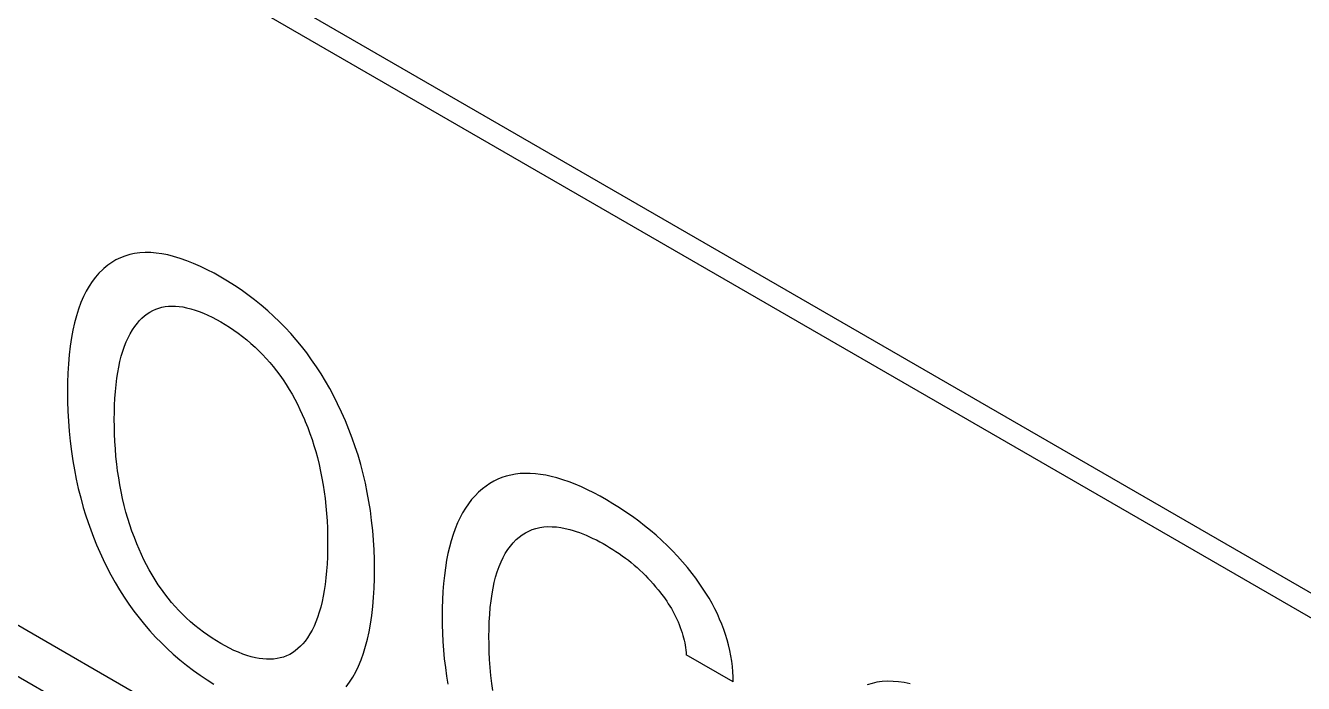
# Model space of a CAD drawing. Extents: x 0 to 420, y 0 to 297.
# Drawn here: x 170.54 to 178.99, y 144.27 to 148.62 of the extents above; entities that cross this region are included whole.
import ezdxf

# ---------------------------------------------------------------- set-up
doc = ezdxf.new("R2010")
doc.units = 0
doc.header["$LTSCALE"] = 23.1
doc.layers.add('40000_ISO', color=7, linetype='CONTINUOUS')

msp = doc.modelspace()

# ---------------------------------------------------------------- linework, layer by layer
at = {"layer": '40000_ISO', "color": 7, "linetype": 'CONTINUOUS'}
for p, q in [((192.4672, 137.1146), (169.274, 150.5049)), ((169.1326, 150.4232), (192.4672, 136.9513)), ((164.8545, 147.9124), (213.9987, 119.5397)), ((165.0612, 147.4549), (214.2058, 119.0819)), ((171.2294, 147.1062), (171.1978, 147.0967)), ((171.262, 147.1132), (171.2294, 147.1062)), ((171.2963, 147.1178), (171.262, 147.1132)), ((171.3317, 147.1197), (171.2963, 147.1178)), ((171.3679, 147.1192), (171.3317, 147.1197)), ((171.4049, 147.1163), (171.3679, 147.1192)), ((171.4427, 147.1111), (171.4049, 147.1163)), ((171.4809, 147.1037), (171.4427, 147.1111)), ((171.0838, 147.0354), (171.0585, 147.0147)), ((171.1104, 147.0541), (171.0838, 147.0354)), ((171.1383, 147.0705), (171.1104, 147.0541)), ((171.1675, 147.0848), (171.1383, 147.0705)), ((171.1978, 147.0967), (171.1675, 147.0848)), ((171.5197, 147.0941), (171.4809, 147.1037)), ((171.5634, 147.081), (171.5197, 147.0941)), ((171.6075, 147.0655), (171.5634, 147.081)), ((171.6519, 147.0478), (171.6075, 147.0655)), ((171.6966, 147.028), (171.6519, 147.0478)), ((171.7415, 147.0062), (171.6966, 147.028)), ((171.0029, 146.9562), (170.9811, 146.9273)), ((171.0263, 146.9832), (171.0029, 146.9562)), ((171.0511, 147.008), (171.0263, 146.9832)), ((171.0585, 147.0147), (171.0511, 147.008)), ((171.7865, 146.9826), (171.7415, 147.0062)), ((171.8315, 146.9573), (171.7865, 146.9826)), ((171.8763, 146.9306), (171.8315, 146.9573)), ((170.9421, 146.8638), (170.9249, 146.8295)), ((170.9609, 146.8965), (170.9421, 146.8638)), ((170.9811, 146.9273), (170.9609, 146.8965)), ((171.9211, 146.9024), (171.8763, 146.9306)), ((171.9657, 146.8725), (171.9211, 146.9024)), ((172.0102, 146.8408), (171.9657, 146.8725)), ((170.9071, 146.7885), (170.8912, 146.7455)), ((170.9249, 146.8295), (170.9071, 146.7885)), ((172.0544, 146.8074), (172.0102, 146.8408)), ((172.0982, 146.7721), (172.0544, 146.8074)), ((172.1417, 146.7348), (172.0982, 146.7721)), ((170.8771, 146.7008), (170.8647, 146.6546)), ((170.8912, 146.7455), (170.8771, 146.7008)), ((171.2947, 146.6705), (171.3104, 146.6862)), ((171.3104, 146.6862), (171.3268, 146.7008)), ((171.3268, 146.7008), (171.3442, 146.714)), ((171.3442, 146.714), (171.3623, 146.726)), ((171.3623, 146.726), (171.3813, 146.7364)), ((171.3813, 146.7364), (171.4011, 146.7454)), ((171.4011, 146.7454), (171.4217, 146.7528)), ((171.4217, 146.7528), (171.4426, 146.7584)), ((171.4426, 146.7584), (171.4642, 146.7624)), ((171.4642, 146.7624), (171.4865, 146.7649)), ((171.4865, 146.7649), (171.5094, 146.7659)), ((171.5094, 146.7659), (171.5328, 146.7654)), ((171.5328, 146.7654), (171.5567, 146.7634)), ((171.5567, 146.7634), (171.581, 146.76)), ((171.581, 146.76), (171.6056, 146.7552)), ((171.6056, 146.7552), (171.6331, 146.7484)), ((171.6331, 146.7484), (171.6609, 146.7399)), ((171.6609, 146.7399), (171.6889, 146.73)), ((171.6889, 146.73), (171.7172, 146.7186)), ((171.7172, 146.7186), (171.7456, 146.706)), ((171.7456, 146.706), (171.7742, 146.6921)), ((171.7742, 146.6921), (171.8028, 146.6771)), ((172.1804, 146.6996), (172.1417, 146.7348)), ((172.2186, 146.6627), (172.1804, 146.6996)), ((170.8539, 146.6069), (170.8447, 146.5579)), ((170.8647, 146.6546), (170.8539, 146.6069)), ((171.2324, 146.5831), (171.247, 146.608)), ((171.247, 146.608), (171.2628, 146.6315)), ((171.2628, 146.6315), (171.2799, 146.6536)), ((171.2799, 146.6536), (171.2947, 146.6705)), ((171.8028, 146.6771), (171.8315, 146.661)), ((171.8315, 146.661), (171.8603, 146.6439)), ((171.8603, 146.6439), (171.8891, 146.6258)), ((171.8891, 146.6258), (171.9177, 146.6066)), ((171.9177, 146.6066), (171.9463, 146.5864)), ((172.2563, 146.6243), (172.2186, 146.6627)), ((172.2932, 146.5844), (172.2563, 146.6243)), ((170.8447, 146.5579), (170.8361, 146.5011)), ((171.1952, 146.501), (171.2065, 146.5295)), ((171.2065, 146.5295), (171.2189, 146.5569)), ((171.2189, 146.5569), (171.2324, 146.5831)), ((171.9463, 146.5864), (171.9746, 146.5651)), ((171.9746, 146.5651), (172.0028, 146.5425)), ((172.0028, 146.5425), (172.0307, 146.5188)), ((172.0307, 146.5188), (172.0583, 146.4938)), ((172.3294, 146.5431), (172.2932, 146.5844)), ((172.3646, 146.5003), (172.3294, 146.5431)), ((170.8294, 146.443), (170.8243, 146.3837)), ((170.8361, 146.5011), (170.8294, 146.443)), ((171.1648, 146.3993), (171.1738, 146.4343)), ((171.1738, 146.4343), (171.1839, 146.4682)), ((171.1839, 146.4682), (171.1952, 146.501)), ((172.0583, 146.4938), (172.083, 146.4702)), ((172.083, 146.4702), (172.1074, 146.4455)), ((172.1074, 146.4455), (172.1313, 146.4199)), ((172.3988, 146.4561), (172.3646, 146.5003)), ((172.4316, 146.4111), (172.3988, 146.4561)), ((170.8243, 146.3837), (170.8207, 146.3234)), ((171.1502, 146.3266), (171.157, 146.3634)), ((171.157, 146.3634), (171.1648, 146.3993)), ((172.1313, 146.4199), (172.1548, 146.3933)), ((172.1548, 146.3933), (172.1777, 146.3659)), ((172.1777, 146.3659), (172.2001, 146.3376)), ((172.4631, 146.365), (172.4316, 146.4111)), ((172.4936, 146.3178), (172.4631, 146.365)), ((170.8187, 146.2621), (170.818, 146.1999)), ((170.8207, 146.3234), (170.8187, 146.2621)), ((171.139, 146.2455), (171.1444, 146.289)), ((171.1444, 146.289), (171.1502, 146.3266)), ((172.2001, 146.3376), (172.2218, 146.3085)), ((172.2218, 146.3085), (172.2428, 146.2787)), ((172.2428, 146.2787), (172.2634, 146.2476)), ((172.5228, 146.2697), (172.4936, 146.3178)), ((172.5508, 146.2208), (172.5228, 146.2697)), ((170.818, 146.1999), (170.8186, 146.136)), ((171.1315, 146.1562), (171.1347, 146.2012)), ((171.1347, 146.2012), (171.139, 146.2455)), ((172.2634, 146.2476), (172.2832, 146.2157)), ((172.2832, 146.2157), (172.3022, 146.1834)), ((172.3022, 146.1834), (172.3204, 146.1505)), ((172.5775, 146.1713), (172.5508, 146.2208)), ((170.8186, 146.136), (170.8206, 146.0713)), ((171.1279, 146.0643), (171.1292, 146.1106)), ((171.1292, 146.1106), (171.1315, 146.1562)), ((172.3204, 146.1505), (172.3377, 146.1172)), ((172.3377, 146.1172), (172.3542, 146.0836)), ((172.6029, 146.1212), (172.5775, 146.1713)), ((172.6296, 146.065), (172.6029, 146.1212)), ((170.8206, 146.0713), (170.824, 146.0059)), ((171.1275, 146.0175), (171.1279, 146.0643)), ((171.1279, 145.9695), (171.1275, 146.0175)), ((172.3542, 146.0836), (172.3699, 146.0497)), ((172.3699, 146.0497), (172.3848, 146.0157)), ((172.3848, 146.0157), (172.3895, 146.0044)), ((172.6547, 146.0083), (172.6296, 146.065)), ((172.6781, 145.9514), (172.6547, 146.0083)), ((170.824, 146.0059), (170.8291, 145.9398)), ((170.8291, 145.9398), (170.8357, 145.8728)), ((171.1291, 145.921), (171.1279, 145.9695)), ((172.3895, 146.0044), (172.4054, 145.9646)), ((172.4054, 145.9646), (172.4203, 145.9247)), ((172.4203, 145.9247), (172.4341, 145.8848)), ((172.6998, 145.8943), (172.6781, 145.9514)), ((170.8357, 145.8728), (170.8442, 145.8052)), ((171.1313, 145.872), (171.1291, 145.921)), ((171.1345, 145.8225), (171.1313, 145.872)), ((172.4341, 145.8848), (172.4469, 145.8449)), ((172.4469, 145.8449), (172.4586, 145.8051)), ((172.7199, 145.8372), (172.6998, 145.8943)), ((170.8442, 145.8052), (170.8532, 145.7448)), ((171.1387, 145.7725), (171.1345, 145.8225)), ((171.1441, 145.722), (171.1387, 145.7725)), ((172.4586, 145.8051), (172.4694, 145.7654)), ((172.4694, 145.7654), (172.4807, 145.7195)), ((172.7383, 145.7801), (172.7199, 145.8372)), ((172.7563, 145.7185), (172.7383, 145.7801)), ((170.8532, 145.7448), (170.8638, 145.6838)), ((170.8638, 145.6838), (170.8759, 145.6224)), ((171.1497, 145.6771), (171.1441, 145.722)), ((171.1564, 145.6318), (171.1497, 145.6771)), ((172.4807, 145.7195), (172.4908, 145.6739)), ((172.4908, 145.6739), (172.4998, 145.6286)), ((172.7724, 145.6572), (172.7563, 145.7185)), ((170.8759, 145.6224), (170.8897, 145.5605)), ((171.1641, 145.5862), (171.1564, 145.6318)), ((171.1728, 145.5403), (171.1641, 145.5862)), ((172.4998, 145.6286), (172.5076, 145.5836)), ((172.7867, 145.5962), (172.7724, 145.6572)), ((172.7993, 145.5356), (172.7867, 145.5962)), ((173.6089, 145.5939), (173.5841, 145.5774)), ((173.6348, 145.6088), (173.6089, 145.5939)), ((173.6616, 145.6219), (173.6348, 145.6088)), ((173.6894, 145.6331), (173.6616, 145.6219)), ((173.7181, 145.6426), (173.6894, 145.6331)), ((173.7477, 145.6501), (173.7181, 145.6426)), ((173.7782, 145.6556), (173.7477, 145.6501)), ((173.8101, 145.6593), (173.7782, 145.6556)), ((173.8427, 145.6609), (173.8101, 145.6593)), ((173.8761, 145.6605), (173.8427, 145.6609)), ((173.9102, 145.6582), (173.8761, 145.6605)), ((173.9448, 145.6541), (173.9102, 145.6582)), ((173.9799, 145.6482), (173.9448, 145.6541)), ((174.0154, 145.6406), (173.9799, 145.6482)), ((174.0513, 145.6313), (174.0154, 145.6406)), ((174.0917, 145.619), (174.0513, 145.6313)), ((174.1323, 145.6049), (174.0917, 145.619)), ((174.1732, 145.5889), (174.1323, 145.6049)), ((174.2143, 145.5713), (174.1732, 145.5889)), ((170.8897, 145.5605), (170.9053, 145.4983)), ((171.1827, 145.4941), (171.1728, 145.5403)), ((172.5076, 145.5836), (172.5144, 145.539)), ((172.5144, 145.539), (172.5202, 145.4947)), ((172.8102, 145.4755), (172.7993, 145.5356)), ((173.5114, 145.5136), (173.489, 145.488)), ((173.5352, 145.5373), (173.5114, 145.5136)), ((173.5602, 145.5592), (173.5352, 145.5373)), ((173.5841, 145.5774), (173.5602, 145.5592)), ((174.2555, 145.5521), (174.2143, 145.5713)), ((174.2969, 145.5315), (174.2555, 145.5521)), ((174.3383, 145.5094), (174.2969, 145.5315)), ((174.3797, 145.4861), (174.3383, 145.5094)), ((170.9053, 145.4983), (170.9228, 145.4358)), ((170.9228, 145.4358), (170.9378, 145.3865)), ((171.1938, 145.4476), (171.1827, 145.4941)), ((171.2048, 145.4056), (171.1938, 145.4476)), ((172.5202, 145.4947), (172.5256, 145.445)), ((172.5256, 145.445), (172.5299, 145.3957)), ((172.8195, 145.4159), (172.8102, 145.4755)), ((172.8282, 145.3495), (172.8195, 145.4159)), ((173.448, 145.4318), (173.4295, 145.4012)), ((173.4678, 145.4607), (173.448, 145.4318)), ((173.489, 145.488), (173.4678, 145.4607)), ((174.4227, 145.4607), (174.3797, 145.4861)), ((174.4656, 145.4339), (174.4227, 145.4607)), ((174.5085, 145.4057), (174.4656, 145.4339)), ((170.9378, 145.3865), (170.954, 145.3372)), ((170.954, 145.3372), (170.9715, 145.2878)), ((171.2169, 145.3635), (171.2048, 145.4056)), ((171.2301, 145.3213), (171.2169, 145.3635)), ((172.5299, 145.3957), (172.5331, 145.347)), ((172.5331, 145.347), (172.5354, 145.2988)), ((172.8351, 145.2838), (172.8282, 145.3495)), ((173.3954, 145.3331), (173.38, 145.2955)), ((173.4123, 145.3691), (173.3954, 145.3331)), ((173.4295, 145.4012), (173.4123, 145.3691)), ((174.5512, 145.3761), (174.5085, 145.4057)), ((174.5937, 145.3449), (174.5512, 145.3761)), ((174.6321, 145.3152), (174.5937, 145.3449)), ((170.9715, 145.2878), (170.9901, 145.2385)), ((171.2444, 145.279), (171.2301, 145.3213)), ((171.2599, 145.2367), (171.2444, 145.279)), ((172.5354, 145.2988), (172.5367, 145.251)), ((172.5367, 145.251), (172.5371, 145.2037)), ((172.8402, 145.2189), (172.8351, 145.2838)), ((173.366, 145.2564), (173.3534, 145.216)), ((173.38, 145.2955), (173.366, 145.2564)), ((173.8023, 145.2398), (173.8225, 145.2548)), ((173.8225, 145.2548), (173.8438, 145.2682)), ((173.8438, 145.2682), (173.866, 145.2797)), ((173.866, 145.2797), (173.8893, 145.2895)), ((173.8893, 145.2895), (173.9134, 145.2973)), ((173.9134, 145.2973), (173.9385, 145.3032)), ((173.9385, 145.3032), (173.9649, 145.3071)), ((173.9649, 145.3071), (173.9921, 145.3089)), ((173.9921, 145.3089), (174.0201, 145.3088)), ((174.0201, 145.3088), (174.0487, 145.3068)), ((174.0487, 145.3068), (174.0778, 145.303)), ((174.0778, 145.303), (174.1074, 145.2975)), ((174.1074, 145.2975), (174.1374, 145.2902)), ((174.1374, 145.2902), (174.159, 145.2841)), ((174.159, 145.2841), (174.1807, 145.2772)), ((174.1807, 145.2772), (174.2025, 145.2695)), ((174.2025, 145.2695), (174.2245, 145.2611)), ((174.2245, 145.2611), (174.2465, 145.252)), ((174.2465, 145.252), (174.2686, 145.2422)), ((174.6702, 145.2842), (174.6321, 145.3152)), ((174.708, 145.2519), (174.6702, 145.2842)), ((174.7454, 145.2181), (174.708, 145.2519)), ((170.9901, 145.2385), (171.0101, 145.1894)), ((171.0101, 145.1894), (171.0312, 145.1404)), ((171.2766, 145.1944), (171.2599, 145.2367)), ((171.2913, 145.1597), (171.2766, 145.1944)), ((172.5371, 145.2037), (172.5367, 145.156)), ((172.8438, 145.1548), (172.8402, 145.2189)), ((173.3422, 145.1743), (173.3323, 145.1315)), ((173.3534, 145.216), (173.3422, 145.1743)), ((173.7275, 145.1573), (173.7447, 145.181)), ((173.7447, 145.181), (173.7633, 145.203)), ((173.7633, 145.203), (173.7831, 145.2232)), ((173.7831, 145.2232), (173.8023, 145.2398)), ((174.2686, 145.2422), (174.2908, 145.2318)), ((174.2908, 145.2318), (174.313, 145.2208)), ((174.313, 145.2208), (174.3352, 145.2092)), ((174.3352, 145.2092), (174.3575, 145.197)), ((174.3575, 145.197), (174.3797, 145.1843)), ((174.3797, 145.1843), (174.4007, 145.1718)), ((174.4007, 145.1718), (174.4217, 145.1588)), ((174.7824, 145.1828), (174.7454, 145.2181)), ((174.8163, 145.1488), (174.7824, 145.1828)), ((171.0312, 145.1404), (171.0537, 145.0916)), ((171.0537, 145.0916), (171.0788, 145.0408)), ((171.3069, 145.1252), (171.2913, 145.1597)), ((171.3233, 145.0908), (171.3069, 145.1252)), ((171.3405, 145.0568), (171.3233, 145.0908)), ((172.5355, 145.1087), (172.5333, 145.0621)), ((172.5367, 145.156), (172.5355, 145.1087)), ((172.8459, 145.0914), (172.8438, 145.1548)), ((172.8466, 145.0287), (172.8459, 145.0914)), ((173.3236, 145.0877), (173.3153, 145.0373)), ((173.3323, 145.1315), (173.3236, 145.0877)), ((173.6834, 145.0773), (173.6968, 145.1054)), ((173.6968, 145.1054), (173.7115, 145.1321)), ((173.7115, 145.1321), (173.7275, 145.1573)), ((174.4217, 145.1588), (174.4427, 145.1453)), ((174.4427, 145.1453), (174.4636, 145.1312)), ((174.4636, 145.1312), (174.4845, 145.1165)), ((174.4845, 145.1165), (174.5053, 145.1013)), ((174.5053, 145.1013), (174.5246, 145.0865)), ((174.5246, 145.0865), (174.5438, 145.0711)), ((174.8496, 145.1135), (174.8163, 145.1488)), ((174.8824, 145.077), (174.8496, 145.1135)), ((171.0788, 145.0408), (171.1052, 144.9904)), ((171.3586, 145.0232), (171.3405, 145.0568)), ((171.3776, 144.99), (171.3586, 145.0232)), ((172.5301, 145.0162), (172.5259, 144.9709)), ((172.5333, 145.0621), (172.5301, 145.0162)), ((172.846, 144.9655), (172.8466, 145.0287)), ((173.3153, 145.0373), (173.3085, 144.9858)), ((173.6476, 144.9761), (173.6581, 145.0112)), ((173.6581, 145.0112), (173.67, 145.0449)), ((173.67, 145.0449), (173.6834, 145.0773)), ((174.5438, 145.0711), (174.5628, 145.0552)), ((174.5628, 145.0552), (174.5818, 145.0387)), ((174.5818, 145.0387), (174.6006, 145.0216)), ((174.6006, 145.0216), (174.6192, 145.004)), ((174.6192, 145.004), (174.6368, 144.9867)), ((174.9145, 145.0391), (174.8824, 145.077)), ((174.9458, 145), (174.9145, 145.0391)), ((174.9697, 144.9687), (174.9458, 145)), ((171.1052, 144.9904), (171.133, 144.9407)), ((171.133, 144.9407), (171.1622, 144.8918)), ((171.3974, 144.9574), (171.3776, 144.99)), ((171.4181, 144.9255), (171.3974, 144.9574)), ((171.4391, 144.8952), (171.4181, 144.9255)), ((172.5205, 144.9265), (172.5149, 144.8881)), ((172.5259, 144.9709), (172.5205, 144.9265)), ((172.844, 144.9032), (172.846, 144.9655)), ((173.3031, 144.9333), (173.299, 144.8799)), ((173.3085, 144.9858), (173.3031, 144.9333)), ((173.6303, 144.9026), (173.6383, 144.9399)), ((173.6383, 144.9399), (173.6476, 144.9761)), ((174.6368, 144.9867), (174.6541, 144.9689)), ((174.6541, 144.9689), (174.6713, 144.9506)), ((174.6713, 144.9506), (174.6882, 144.9318)), ((174.6882, 144.9318), (174.7049, 144.9125)), ((174.7049, 144.9125), (174.7213, 144.8926)), ((174.9929, 144.9365), (174.9697, 144.9687)), ((175.0155, 144.9037), (174.9929, 144.9365)), ((171.1622, 144.8918), (171.1926, 144.8438)), ((171.1926, 144.8438), (171.2242, 144.7968)), ((171.4607, 144.8656), (171.4391, 144.8952)), ((171.4831, 144.8368), (171.4607, 144.8656)), ((171.5061, 144.8088), (171.4831, 144.8368)), ((172.5082, 144.8505), (172.5006, 144.8138)), ((172.5149, 144.8881), (172.5082, 144.8505)), ((172.8355, 144.7815), (172.8406, 144.8418)), ((172.8406, 144.8418), (172.844, 144.9032)), ((173.2962, 144.8256), (173.2945, 144.7706)), ((173.299, 144.8799), (173.2962, 144.8256)), ((173.6171, 144.8198), (173.6235, 144.8643)), ((173.6235, 144.8643), (173.6303, 144.9026)), ((174.7213, 144.8926), (174.733, 144.8779)), ((174.733, 144.8779), (174.7446, 144.8628)), ((174.7446, 144.8628), (174.756, 144.8475)), ((174.756, 144.8475), (174.7671, 144.832)), ((174.7671, 144.832), (174.778, 144.8162)), ((175.0372, 144.8702), (175.0155, 144.9037)), ((175.058, 144.8361), (175.0372, 144.8702)), ((175.0777, 144.8014), (175.058, 144.8361)), ((171.2242, 144.7968), (171.257, 144.751)), ((171.257, 144.751), (171.2915, 144.706)), ((171.5297, 144.7818), (171.5061, 144.8088)), ((171.5538, 144.7556), (171.5297, 144.7818)), ((171.5782, 144.7305), (171.5538, 144.7556)), ((172.4819, 144.7432), (172.4708, 144.7095)), ((172.4918, 144.778), (172.4819, 144.7432)), ((172.5006, 144.8138), (172.4918, 144.778)), ((172.8288, 144.7224), (172.8355, 144.7815)), ((173.2945, 144.7706), (173.294, 144.7148)), ((173.6082, 144.7279), (173.612, 144.7743)), ((173.612, 144.7743), (173.6171, 144.8198)), ((174.778, 144.8162), (174.7885, 144.8002)), ((174.7885, 144.8002), (174.7988, 144.7839)), ((174.7988, 144.7839), (174.8087, 144.7674)), ((174.8087, 144.7674), (174.8182, 144.7507)), ((174.8182, 144.7507), (174.8276, 144.7332)), ((175.0964, 144.7662), (175.0777, 144.8014)), ((175.1127, 144.7327), (175.0964, 144.7662)), ((171.2915, 144.706), (171.3269, 144.6625)), ((171.3269, 144.6625), (171.3634, 144.6204)), ((171.6031, 144.7064), (171.5782, 144.7305)), ((171.6308, 144.681), (171.6031, 144.7064)), ((171.6589, 144.6569), (171.6308, 144.681)), ((171.6873, 144.6341), (171.6589, 144.6569)), ((172.4598, 144.6804), (172.4477, 144.6524)), ((172.4708, 144.7095), (172.4598, 144.6804)), ((172.8112, 144.6146), (172.8202, 144.6645)), ((172.8202, 144.6645), (172.8288, 144.7224)), ((173.294, 144.7148), (173.2946, 144.6603)), ((173.2946, 144.6603), (173.2962, 144.6053)), ((173.6041, 144.6328), (173.6056, 144.6807)), ((173.6056, 144.6807), (173.6082, 144.7279)), ((174.8276, 144.7332), (174.8366, 144.7156)), ((174.8366, 144.7156), (174.8451, 144.6978)), ((174.8451, 144.6978), (174.8531, 144.6799)), ((174.8531, 144.6799), (174.8606, 144.6618)), ((174.8606, 144.6618), (174.8677, 144.6437)), ((175.1279, 144.6989), (175.1127, 144.7327)), ((175.142, 144.6648), (175.1279, 144.6989)), ((175.155, 144.6305), (175.142, 144.6648)), ((171.3634, 144.6204), (171.4006, 144.5797)), ((171.4006, 144.5797), (171.4386, 144.5407)), ((171.7159, 144.6125), (171.6873, 144.6341)), ((171.7446, 144.592), (171.7159, 144.6125)), ((171.7735, 144.5726), (171.7446, 144.592)), ((171.8025, 144.5543), (171.7735, 144.5726)), ((172.4047, 144.5756), (172.388, 144.5528)), ((172.4202, 144.5999), (172.4047, 144.5756)), ((172.4345, 144.6255), (172.4202, 144.5999)), ((172.4477, 144.6524), (172.4345, 144.6255)), ((172.8006, 144.566), (172.8112, 144.6146)), ((173.2962, 144.6053), (173.299, 144.5496)), ((173.6035, 144.5843), (173.6041, 144.6328)), ((173.6039, 144.5339), (173.6035, 144.5843)), ((174.8677, 144.6437), (174.8742, 144.6256)), ((174.8742, 144.6256), (174.8802, 144.6075)), ((174.8802, 144.6075), (174.8852, 144.591)), ((174.8852, 144.591), (174.8897, 144.5745)), ((174.8897, 144.5745), (174.8938, 144.5581)), ((175.1667, 144.5962), (175.155, 144.6305)), ((175.1773, 144.5618), (175.1667, 144.5962)), ((171.4386, 144.5407), (171.4772, 144.5032)), ((171.4772, 144.5032), (171.5163, 144.4674)), ((171.8315, 144.5371), (171.8025, 144.5543)), ((171.8606, 144.5208), (171.8315, 144.5371)), ((171.8896, 144.5056), (171.8606, 144.5208)), ((171.9185, 144.4916), (171.8896, 144.5056)), ((171.9472, 144.4789), (171.9185, 144.4916)), ((172.3237, 144.4891), (172.3055, 144.4765)), ((172.341, 144.5032), (172.3237, 144.4891)), ((172.3575, 144.5185), (172.341, 144.5032)), ((172.3732, 144.5351), (172.3575, 144.5185)), ((172.388, 144.5528), (172.3732, 144.5351)), ((172.7744, 144.4729), (172.7884, 144.5187)), ((172.7884, 144.5187), (172.8006, 144.566)), ((173.299, 144.5496), (173.3031, 144.4933)), ((173.3031, 144.4933), (173.3084, 144.4365)), ((173.6054, 144.4829), (173.6039, 144.5339)), ((174.8938, 144.5581), (174.8974, 144.5419)), ((174.8974, 144.5419), (174.9004, 144.5257)), ((174.9004, 144.5257), (174.9029, 144.5097)), ((174.9029, 144.5097), (174.9049, 144.494)), ((174.9049, 144.494), (174.9064, 144.4784)), ((175.1867, 144.5276), (175.1773, 144.5618)), ((175.1954, 144.4913), (175.1867, 144.5276)), ((175.2026, 144.4553), (175.1954, 144.4913)), ((171.5163, 144.4674), (171.5605, 144.4293)), ((171.5605, 144.4293), (171.605, 144.3933)), ((171.9758, 144.4675), (171.9472, 144.4789)), ((172.0042, 144.4576), (171.9758, 144.4675)), ((172.0323, 144.4492), (172.0042, 144.4576)), ((172.0601, 144.4425), (172.0323, 144.4492)), ((172.085, 144.4379), (172.0601, 144.4425)), ((172.1096, 144.4348), (172.085, 144.4379)), ((172.1337, 144.4331), (172.1096, 144.4348)), ((172.1573, 144.4329), (172.1337, 144.4331)), ((172.1804, 144.4343), (172.1573, 144.4329)), ((172.2028, 144.4372), (172.1804, 144.4343)), ((172.2246, 144.4417), (172.2028, 144.4372)), ((172.2456, 144.4478), (172.2246, 144.4417)), ((172.2664, 144.4557), (172.2456, 144.4478)), ((172.2864, 144.4653), (172.2664, 144.4557)), ((172.3055, 144.4765), (172.2864, 144.4653)), ((172.7411, 144.3868), (172.7587, 144.4289)), ((172.7587, 144.4289), (172.7744, 144.4729)), ((173.3084, 144.4365), (173.3152, 144.379)), ((173.6079, 144.4314), (173.6054, 144.4829)), ((173.6116, 144.3793), (173.6079, 144.4314)), ((174.9064, 144.4784), (174.9073, 144.463)), ((175.2168, 144.2843), (174.9073, 144.463)), ((175.2084, 144.4197), (175.2026, 144.4553)), ((175.2128, 144.3847), (175.2084, 144.4197)), ((171.605, 144.3933), (171.6499, 144.3592)), ((171.6499, 144.3592), (171.6951, 144.327)), ((171.6951, 144.327), (171.7404, 144.2966)), ((172.7039, 144.3149), (172.7233, 144.3499)), ((172.7233, 144.3499), (172.7411, 144.3868)), ((173.3152, 144.379), (173.3234, 144.3209)), ((173.3234, 144.3209), (173.332, 144.2692)), ((173.6165, 144.3267), (173.6116, 144.3793)), ((173.6228, 144.2734), (173.6165, 144.3267)), ((175.2156, 144.3504), (175.2128, 144.3847)), ((175.217, 144.3169), (175.2156, 144.3504)), ((171.7404, 144.2966), (171.7859, 144.2679)), ((172.66, 144.2508), (172.6828, 144.2818)), ((172.6828, 144.2818), (172.7039, 144.3149)), ((173.6293, 144.2267), (173.6228, 144.2734)), ((175.2168, 144.2843), (175.217, 144.3169)), ((176.1349, 144.274), (176.1034, 144.2645)), ((176.1676, 144.2811), (176.1349, 144.274)), ((176.2019, 144.2856), (176.1676, 144.2811)), ((176.2372, 144.2876), (176.2019, 144.2856)), ((176.2735, 144.2871), (176.2372, 144.2876)), ((176.3105, 144.2841), (176.2735, 144.2871)), ((176.3482, 144.2789), (176.3105, 144.2841)), ((176.3865, 144.2715), (176.3482, 144.2789))]:
    msp.add_line(p, q, dxfattribs=at)

doc.saveas('drawing.dxf')
